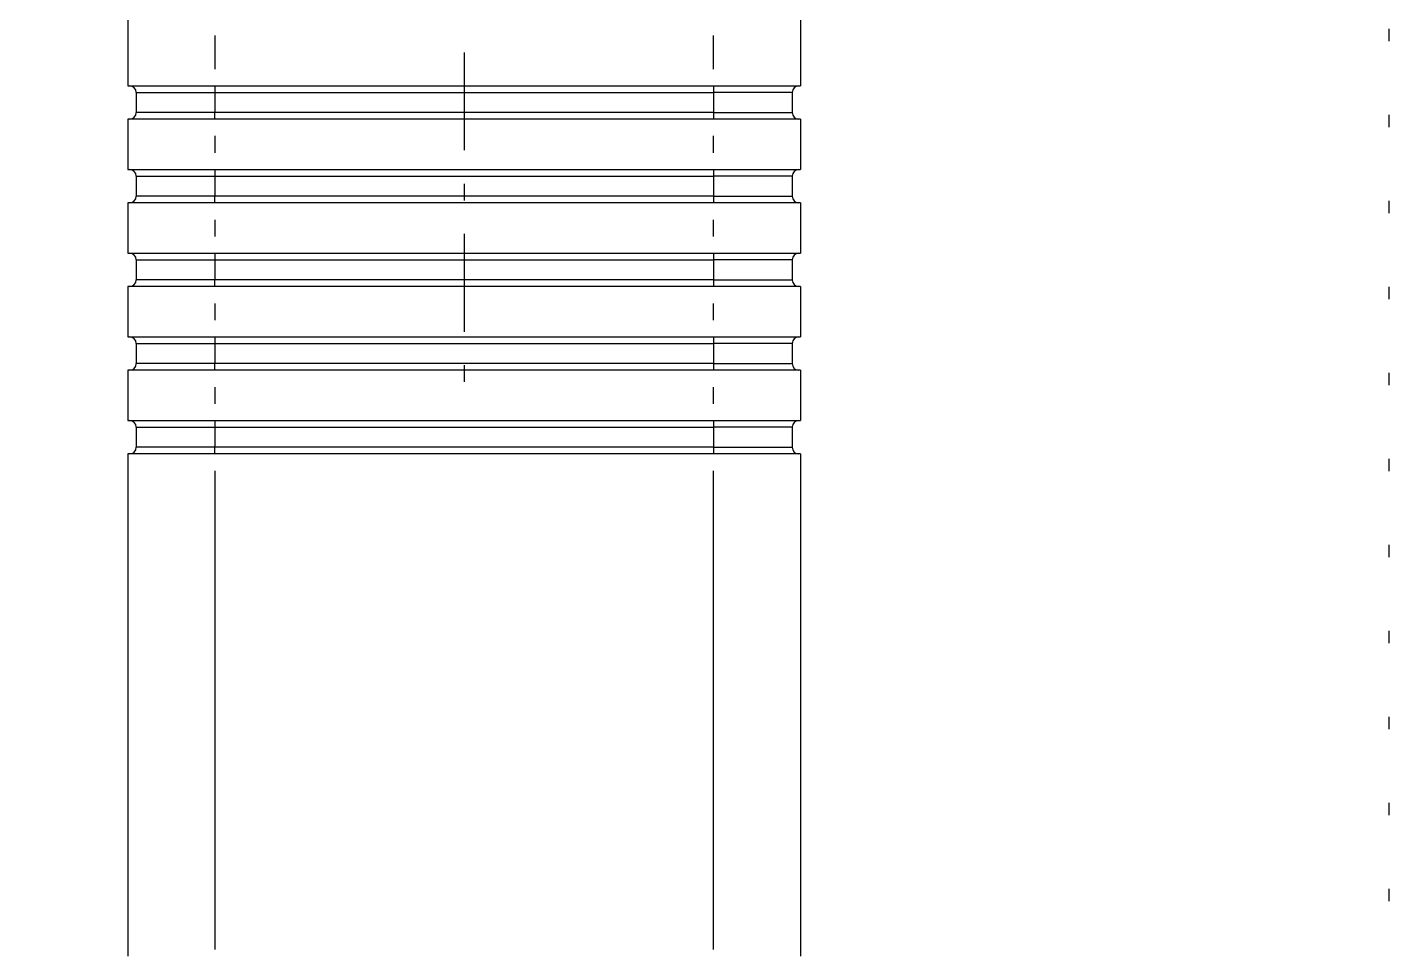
# Model space of a CAD drawing. Extents: x -194 to 239, y -574 to -265.
# Drawn here: x -100.64 to -72.93, y -454.78 to -435.95 of the extents above; entities that cross this region are included whole.
import ezdxf

# ---------------------------------------------------------------- set-up
doc = ezdxf.new("R2010")
doc.units = 0
doc.header["$LTSCALE"] = 0.5
doc.linetypes.add('ACAD_ISO07W100', pattern=[3.5, 0.5, -3])
doc.layers.get('0').update_dxf_attribs({"linetype": 'CONTINUOUS'})
doc.layers.add('1', color=7, linetype='CONTINUOUS')

msp = doc.modelspace()

# ---------------------------------------------------------------- linework, layer by layer
at = {"color": 0, "linetype": 'ACAD_ISO07W100'}
msp.add_lwpolyline([(-167.83, -302.982), (-72.925, -302.982), (-72.925, -482.77), (-167.83, -482.77)], close=True, dxfattribs=at)
at = {"layer": '1', "linetype": 'Continuous'}
for p, q in [((-98.588, -435.779), (-98.588, -437.141)), ((-84.898, -435.779), (-84.898, -437.141)), ((-96.817, -436.119), (-96.817, -436.8)), ((-86.669, -436.8), (-86.669, -436.119)), ((-91.743, -436.46), (-91.743, -438.452)), ((-98.588, -437.141), (-98.58, -437.141)), ((-98.58, -437.141), (-98.557, -437.141)), ((-98.557, -437.141), (-98.52, -437.141)), ((-98.52, -437.141), (-98.468, -437.141)), ((-98.468, -437.141), (-98.402, -437.141)), ((-98.417, -437.277), (-98.417, -437.686)), ((-98.417, -437.277), (-98.41, -437.277)), ((-98.41, -437.277), (-98.387, -437.277)), ((-98.402, -437.141), (-98.322, -437.141)), ((-98.387, -437.277), (-98.348, -437.277)), ((-98.348, -437.277), (-98.295, -437.277)), ((-98.322, -437.141), (-98.23, -437.141)), ((-98.295, -437.277), (-98.228, -437.277)), ((-98.23, -437.141), (-98.125, -437.141)), ((-98.228, -437.277), (-98.148, -437.277)), ((-98.148, -437.277), (-98.054, -437.277)), ((-98.125, -437.141), (-98.01, -437.141)), ((-98.054, -437.277), (-97.949, -437.277)), ((-98.01, -437.141), (-97.884, -437.141)), ((-97.949, -437.277), (-97.832, -437.277)), ((-97.884, -437.141), (-97.749, -437.141)), ((-97.832, -437.277), (-97.706, -437.277)), ((-97.749, -437.141), (-97.606, -437.141)), ((-97.706, -437.277), (-97.571, -437.277)), ((-97.606, -437.141), (-97.456, -437.141)), ((-97.571, -437.277), (-97.429, -437.277)), ((-97.456, -437.141), (-97.301, -437.141)), ((-97.429, -437.277), (-97.281, -437.277)), ((-97.301, -437.141), (-97.142, -437.141)), ((-97.281, -437.277), (-97.129, -437.277)), ((-97.142, -437.141), (-96.98, -437.141)), ((-97.129, -437.277), (-96.974, -437.277)), ((-96.98, -437.141), (-96.817, -437.141)), ((-96.974, -437.277), (-96.817, -437.277)), ((-96.817, -437.141), (-86.669, -437.141)), ((-96.817, -437.141), (-96.817, -437.151)), ((-96.817, -437.151), (-96.817, -437.181)), ((-96.817, -437.181), (-96.817, -437.225)), ((-96.817, -437.225), (-96.817, -437.277)), ((-96.817, -437.277), (-86.669, -437.277)), ((-96.817, -437.277), (-96.817, -437.686)), ((-86.669, -437.141), (-86.505, -437.141)), ((-86.669, -437.141), (-86.669, -437.151)), ((-86.669, -437.151), (-86.669, -437.181)), ((-86.669, -437.181), (-86.669, -437.225)), ((-86.669, -437.225), (-86.669, -437.277)), ((-86.669, -437.277), (-86.669, -437.686)), ((-86.512, -437.277), (-86.669, -437.277)), ((-86.356, -437.277), (-86.512, -437.277)), ((-86.505, -437.141), (-86.343, -437.141)), ((-86.204, -437.277), (-86.356, -437.277)), ((-86.343, -437.141), (-86.184, -437.141)), ((-86.056, -437.277), (-86.204, -437.277)), ((-86.184, -437.141), (-86.029, -437.141)), ((-85.914, -437.277), (-86.056, -437.277)), ((-86.029, -437.141), (-85.879, -437.141)), ((-85.779, -437.277), (-85.914, -437.277)), ((-85.879, -437.141), (-85.736, -437.141)), ((-85.653, -437.277), (-85.779, -437.277)), ((-85.736, -437.141), (-85.601, -437.141)), ((-85.537, -437.277), (-85.653, -437.277)), ((-85.601, -437.141), (-85.476, -437.141)), ((-85.431, -437.277), (-85.537, -437.277)), ((-85.476, -437.141), (-85.36, -437.141)), ((-85.338, -437.277), (-85.431, -437.277)), ((-85.36, -437.141), (-85.255, -437.141)), ((-85.257, -437.277), (-85.338, -437.277)), ((-85.19, -437.277), (-85.257, -437.277)), ((-85.255, -437.141), (-85.163, -437.141)), ((-85.137, -437.277), (-85.19, -437.277)), ((-85.163, -437.141), (-85.083, -437.141)), ((-85.099, -437.277), (-85.137, -437.277)), ((-85.076, -437.277), (-85.099, -437.277)), ((-85.083, -437.141), (-85.017, -437.141)), ((-85.068, -437.277), (-85.076, -437.277)), ((-85.068, -437.277), (-85.068, -437.686)), ((-85.017, -437.141), (-84.965, -437.141)), ((-84.965, -437.141), (-84.928, -437.141)), ((-84.928, -437.141), (-84.905, -437.141)), ((-84.905, -437.141), (-84.898, -437.141)), ((-98.588, -437.822), (-98.588, -438.844)), ((-98.58, -437.822), (-98.588, -437.822)), ((-98.557, -437.822), (-98.58, -437.822)), ((-98.52, -437.822), (-98.557, -437.822)), ((-98.468, -437.822), (-98.52, -437.822)), ((-98.402, -437.822), (-98.468, -437.822)), ((-98.41, -437.686), (-98.417, -437.686)), ((-98.387, -437.686), (-98.41, -437.686)), ((-98.322, -437.822), (-98.402, -437.822)), ((-98.348, -437.686), (-98.387, -437.686)), ((-98.295, -437.686), (-98.348, -437.686)), ((-98.23, -437.822), (-98.322, -437.822)), ((-98.228, -437.686), (-98.295, -437.686)), ((-98.125, -437.822), (-98.23, -437.822)), ((-98.148, -437.686), (-98.228, -437.686)), ((-98.054, -437.686), (-98.148, -437.686)), ((-98.01, -437.822), (-98.125, -437.822)), ((-97.949, -437.686), (-98.054, -437.686)), ((-97.884, -437.822), (-98.01, -437.822)), ((-97.832, -437.686), (-97.949, -437.686)), ((-97.749, -437.822), (-97.884, -437.822)), ((-97.706, -437.686), (-97.832, -437.686)), ((-97.606, -437.822), (-97.749, -437.822)), ((-97.571, -437.686), (-97.706, -437.686)), ((-97.456, -437.822), (-97.606, -437.822)), ((-97.429, -437.686), (-97.571, -437.686)), ((-97.301, -437.822), (-97.456, -437.822)), ((-97.281, -437.686), (-97.429, -437.686)), ((-97.142, -437.822), (-97.301, -437.822)), ((-97.129, -437.686), (-97.281, -437.686)), ((-96.98, -437.822), (-97.142, -437.822)), ((-96.974, -437.686), (-97.129, -437.686)), ((-96.817, -437.822), (-96.98, -437.822)), ((-96.817, -437.686), (-96.974, -437.686)), ((-86.669, -437.686), (-96.817, -437.686)), ((-96.817, -437.738), (-96.817, -437.686)), ((-96.817, -437.782), (-96.817, -437.738)), ((-96.817, -437.812), (-96.817, -437.782)), ((-96.817, -437.822), (-96.817, -437.812)), ((-86.669, -437.822), (-96.817, -437.822)), ((-86.669, -437.686), (-86.512, -437.686)), ((-86.669, -437.686), (-86.669, -437.738)), ((-86.669, -437.738), (-86.669, -437.782)), ((-86.669, -437.782), (-86.669, -437.812)), ((-86.669, -437.812), (-86.669, -437.822)), ((-86.505, -437.822), (-86.669, -437.822)), ((-86.512, -437.686), (-86.356, -437.686)), ((-86.343, -437.822), (-86.505, -437.822)), ((-86.356, -437.686), (-86.204, -437.686)), ((-86.184, -437.822), (-86.343, -437.822)), ((-86.204, -437.686), (-86.056, -437.686)), ((-86.029, -437.822), (-86.184, -437.822)), ((-86.056, -437.686), (-85.914, -437.686)), ((-85.879, -437.822), (-86.029, -437.822)), ((-85.914, -437.686), (-85.779, -437.686)), ((-85.736, -437.822), (-85.879, -437.822)), ((-85.779, -437.686), (-85.653, -437.686)), ((-85.601, -437.822), (-85.736, -437.822)), ((-85.653, -437.686), (-85.537, -437.686)), ((-85.476, -437.822), (-85.601, -437.822)), ((-85.537, -437.686), (-85.431, -437.686)), ((-85.36, -437.822), (-85.476, -437.822)), ((-85.431, -437.686), (-85.338, -437.686)), ((-85.255, -437.822), (-85.36, -437.822)), ((-85.338, -437.686), (-85.257, -437.686)), ((-85.257, -437.686), (-85.19, -437.686)), ((-85.163, -437.822), (-85.255, -437.822)), ((-85.19, -437.686), (-85.137, -437.686)), ((-85.083, -437.822), (-85.163, -437.822)), ((-85.137, -437.686), (-85.099, -437.686)), ((-85.099, -437.686), (-85.076, -437.686)), ((-85.017, -437.822), (-85.083, -437.822)), ((-85.076, -437.686), (-85.068, -437.686)), ((-84.965, -437.822), (-85.017, -437.822)), ((-84.928, -437.822), (-84.965, -437.822)), ((-84.905, -437.822), (-84.928, -437.822)), ((-84.898, -437.822), (-84.905, -437.822)), ((-84.898, -437.822), (-84.898, -438.844)), ((-96.817, -438.162), (-96.817, -438.503)), ((-86.669, -438.503), (-86.669, -438.162)), ((-98.588, -438.844), (-98.58, -438.844)), ((-98.58, -438.844), (-98.557, -438.844)), ((-98.557, -438.844), (-98.52, -438.844)), ((-98.52, -438.844), (-98.468, -438.844)), ((-98.468, -438.844), (-98.402, -438.844)), ((-98.402, -438.844), (-98.322, -438.844)), ((-98.322, -438.844), (-98.23, -438.844)), ((-98.23, -438.844), (-98.125, -438.844)), ((-98.125, -438.844), (-98.01, -438.844)), ((-98.01, -438.844), (-97.884, -438.844)), ((-97.884, -438.844), (-97.749, -438.844)), ((-97.749, -438.844), (-97.606, -438.844)), ((-97.606, -438.844), (-97.456, -438.844)), ((-97.456, -438.844), (-97.301, -438.844)), ((-97.301, -438.844), (-97.142, -438.844)), ((-97.142, -438.844), (-96.98, -438.844)), ((-96.98, -438.844), (-96.817, -438.844)), ((-96.817, -438.844), (-86.669, -438.844)), ((-96.817, -438.844), (-96.817, -438.854)), ((-96.817, -438.854), (-96.817, -438.883)), ((-96.817, -438.883), (-96.817, -438.928)), ((-96.817, -438.928), (-96.817, -438.98)), ((-86.669, -438.844), (-86.505, -438.844)), ((-86.669, -438.844), (-86.669, -438.854)), ((-86.669, -438.854), (-86.669, -438.883)), ((-86.669, -438.883), (-86.669, -438.928)), ((-86.669, -438.928), (-86.669, -438.98)), ((-86.505, -438.844), (-86.343, -438.844)), ((-86.343, -438.844), (-86.184, -438.844)), ((-86.184, -438.844), (-86.029, -438.844)), ((-86.029, -438.844), (-85.879, -438.844)), ((-85.879, -438.844), (-85.736, -438.844)), ((-85.736, -438.844), (-85.601, -438.844)), ((-85.601, -438.844), (-85.476, -438.844)), ((-85.476, -438.844), (-85.36, -438.844)), ((-85.36, -438.844), (-85.255, -438.844)), ((-85.255, -438.844), (-85.163, -438.844)), ((-85.163, -438.844), (-85.083, -438.844)), ((-85.083, -438.844), (-85.017, -438.844)), ((-85.017, -438.844), (-84.965, -438.844)), ((-84.965, -438.844), (-84.928, -438.844)), ((-84.928, -438.844), (-84.905, -438.844)), ((-84.905, -438.844), (-84.898, -438.844)), ((-98.417, -438.98), (-98.417, -439.388)), ((-98.417, -438.98), (-98.41, -438.98)), ((-98.41, -438.98), (-98.387, -438.98)), ((-98.387, -438.98), (-98.348, -438.98)), ((-98.348, -438.98), (-98.295, -438.98)), ((-98.295, -438.98), (-98.228, -438.98)), ((-98.228, -438.98), (-98.148, -438.98)), ((-98.148, -438.98), (-98.054, -438.98)), ((-98.054, -438.98), (-97.949, -438.98)), ((-97.949, -438.98), (-97.832, -438.98)), ((-97.832, -438.98), (-97.706, -438.98)), ((-97.706, -438.98), (-97.571, -438.98)), ((-97.571, -438.98), (-97.429, -438.98)), ((-97.429, -438.98), (-97.281, -438.98)), ((-97.281, -438.98), (-97.129, -438.98)), ((-97.129, -438.98), (-96.974, -438.98)), ((-96.974, -438.98), (-96.817, -438.98)), ((-96.817, -438.98), (-86.669, -438.98)), ((-96.817, -438.98), (-96.817, -439.388)), ((-91.743, -439.133), (-91.743, -439.474)), ((-86.669, -438.98), (-86.669, -439.388)), ((-86.512, -438.98), (-86.669, -438.98)), ((-86.356, -438.98), (-86.512, -438.98)), ((-86.204, -438.98), (-86.356, -438.98)), ((-86.056, -438.98), (-86.204, -438.98)), ((-85.914, -438.98), (-86.056, -438.98)), ((-85.779, -438.98), (-85.914, -438.98)), ((-85.653, -438.98), (-85.779, -438.98)), ((-85.537, -438.98), (-85.653, -438.98)), ((-85.431, -438.98), (-85.537, -438.98)), ((-85.338, -438.98), (-85.431, -438.98)), ((-85.257, -438.98), (-85.338, -438.98)), ((-85.19, -438.98), (-85.257, -438.98)), ((-85.137, -438.98), (-85.19, -438.98)), ((-85.099, -438.98), (-85.137, -438.98)), ((-85.076, -438.98), (-85.099, -438.98)), ((-85.068, -438.98), (-85.076, -438.98)), ((-85.068, -438.98), (-85.068, -439.388)), ((-98.41, -439.388), (-98.417, -439.388)), ((-98.387, -439.388), (-98.41, -439.388)), ((-98.348, -439.388), (-98.387, -439.388)), ((-98.295, -439.388), (-98.348, -439.388)), ((-98.228, -439.388), (-98.295, -439.388)), ((-98.148, -439.388), (-98.228, -439.388)), ((-98.054, -439.388), (-98.148, -439.388)), ((-97.949, -439.388), (-98.054, -439.388)), ((-97.832, -439.388), (-97.949, -439.388)), ((-97.706, -439.388), (-97.832, -439.388)), ((-97.571, -439.388), (-97.706, -439.388)), ((-97.429, -439.388), (-97.571, -439.388)), ((-97.281, -439.388), (-97.429, -439.388)), ((-97.129, -439.388), (-97.281, -439.388)), ((-96.974, -439.388), (-97.129, -439.388)), ((-96.817, -439.388), (-96.974, -439.388)), ((-86.669, -439.388), (-96.817, -439.388)), ((-96.817, -439.441), (-96.817, -439.388)), ((-96.817, -439.485), (-96.817, -439.441)), ((-96.817, -439.514), (-96.817, -439.485)), ((-86.669, -439.388), (-86.512, -439.388)), ((-86.669, -439.388), (-86.669, -439.441)), ((-86.669, -439.441), (-86.669, -439.485)), ((-86.669, -439.485), (-86.669, -439.514)), ((-86.512, -439.388), (-86.356, -439.388)), ((-86.356, -439.388), (-86.204, -439.388)), ((-86.204, -439.388), (-86.056, -439.388)), ((-86.056, -439.388), (-85.914, -439.388)), ((-85.914, -439.388), (-85.779, -439.388)), ((-85.779, -439.388), (-85.653, -439.388)), ((-85.653, -439.388), (-85.537, -439.388)), ((-85.537, -439.388), (-85.431, -439.388)), ((-85.431, -439.388), (-85.338, -439.388)), ((-85.338, -439.388), (-85.257, -439.388)), ((-85.257, -439.388), (-85.19, -439.388)), ((-85.19, -439.388), (-85.137, -439.388)), ((-85.137, -439.388), (-85.099, -439.388)), ((-85.099, -439.388), (-85.076, -439.388)), ((-85.076, -439.388), (-85.068, -439.388)), ((-98.588, -439.525), (-98.588, -440.546)), ((-98.58, -439.525), (-98.588, -439.525)), ((-98.557, -439.525), (-98.58, -439.525)), ((-98.52, -439.525), (-98.557, -439.525)), ((-98.468, -439.525), (-98.52, -439.525)), ((-98.402, -439.525), (-98.468, -439.525)), ((-98.322, -439.525), (-98.402, -439.525)), ((-98.23, -439.525), (-98.322, -439.525)), ((-98.125, -439.525), (-98.23, -439.525)), ((-98.01, -439.525), (-98.125, -439.525)), ((-97.884, -439.525), (-98.01, -439.525)), ((-97.749, -439.525), (-97.884, -439.525)), ((-97.606, -439.525), (-97.749, -439.525)), ((-97.456, -439.525), (-97.606, -439.525)), ((-97.301, -439.525), (-97.456, -439.525)), ((-97.142, -439.525), (-97.301, -439.525)), ((-96.98, -439.525), (-97.142, -439.525)), ((-96.817, -439.525), (-96.98, -439.525)), ((-96.817, -439.525), (-96.817, -439.514)), ((-86.669, -439.525), (-96.817, -439.525)), ((-86.669, -439.514), (-86.669, -439.525)), ((-86.505, -439.525), (-86.669, -439.525)), ((-86.343, -439.525), (-86.505, -439.525)), ((-86.184, -439.525), (-86.343, -439.525)), ((-86.029, -439.525), (-86.184, -439.525)), ((-85.879, -439.525), (-86.029, -439.525)), ((-85.736, -439.525), (-85.879, -439.525)), ((-85.601, -439.525), (-85.736, -439.525)), ((-85.476, -439.525), (-85.601, -439.525)), ((-85.36, -439.525), (-85.476, -439.525)), ((-85.255, -439.525), (-85.36, -439.525)), ((-85.163, -439.525), (-85.255, -439.525)), ((-85.083, -439.525), (-85.163, -439.525)), ((-85.017, -439.525), (-85.083, -439.525)), ((-84.965, -439.525), (-85.017, -439.525)), ((-84.928, -439.525), (-84.965, -439.525)), ((-84.905, -439.525), (-84.928, -439.525)), ((-84.898, -439.525), (-84.905, -439.525)), ((-84.898, -439.525), (-84.898, -440.546)), ((-96.817, -439.865), (-96.817, -440.206)), ((-86.669, -440.206), (-86.669, -439.865)), ((-91.743, -440.155), (-91.743, -442.147)), ((-98.588, -440.546), (-98.58, -440.546)), ((-98.58, -440.546), (-98.557, -440.546)), ((-98.557, -440.546), (-98.52, -440.546)), ((-98.52, -440.546), (-98.468, -440.546)), ((-98.468, -440.546), (-98.402, -440.546)), ((-98.402, -440.546), (-98.322, -440.546)), ((-98.322, -440.546), (-98.23, -440.546)), ((-98.23, -440.546), (-98.125, -440.546)), ((-98.125, -440.546), (-98.01, -440.546)), ((-98.01, -440.546), (-97.884, -440.546)), ((-97.884, -440.546), (-97.749, -440.546)), ((-97.749, -440.546), (-97.606, -440.546)), ((-97.606, -440.546), (-97.456, -440.546)), ((-97.456, -440.546), (-97.301, -440.546)), ((-97.301, -440.546), (-97.142, -440.546)), ((-97.142, -440.546), (-96.98, -440.546)), ((-96.98, -440.546), (-96.817, -440.546)), ((-96.817, -440.546), (-86.669, -440.546)), ((-96.817, -440.546), (-96.817, -440.557)), ((-96.817, -440.557), (-96.817, -440.586)), ((-96.817, -440.586), (-96.817, -440.63)), ((-86.669, -440.546), (-86.505, -440.546)), ((-86.669, -440.546), (-86.669, -440.557)), ((-86.669, -440.557), (-86.669, -440.586)), ((-86.669, -440.586), (-86.669, -440.63)), ((-86.505, -440.546), (-86.343, -440.546)), ((-86.343, -440.546), (-86.184, -440.546)), ((-86.184, -440.546), (-86.029, -440.546)), ((-86.029, -440.546), (-85.879, -440.546)), ((-85.879, -440.546), (-85.736, -440.546)), ((-85.736, -440.546), (-85.601, -440.546)), ((-85.601, -440.546), (-85.476, -440.546)), ((-85.476, -440.546), (-85.36, -440.546)), ((-85.36, -440.546), (-85.255, -440.546)), ((-85.255, -440.546), (-85.163, -440.546)), ((-85.163, -440.546), (-85.083, -440.546)), ((-85.083, -440.546), (-85.017, -440.546)), ((-85.017, -440.546), (-84.965, -440.546)), ((-84.965, -440.546), (-84.928, -440.546)), ((-84.928, -440.546), (-84.905, -440.546)), ((-84.905, -440.546), (-84.898, -440.546)), ((-98.417, -440.682), (-98.417, -441.091)), ((-98.417, -440.682), (-98.41, -440.682)), ((-98.41, -440.682), (-98.387, -440.682)), ((-98.387, -440.682), (-98.348, -440.682)), ((-98.348, -440.682), (-98.295, -440.682)), ((-98.295, -440.682), (-98.228, -440.682)), ((-98.228, -440.682), (-98.148, -440.682)), ((-98.148, -440.682), (-98.054, -440.682)), ((-98.054, -440.682), (-97.949, -440.682)), ((-97.949, -440.682), (-97.832, -440.682)), ((-97.832, -440.682), (-97.706, -440.682)), ((-97.706, -440.682), (-97.571, -440.682)), ((-97.571, -440.682), (-97.429, -440.682)), ((-97.429, -440.682), (-97.281, -440.682)), ((-97.281, -440.682), (-97.129, -440.682)), ((-97.129, -440.682), (-96.974, -440.682)), ((-96.974, -440.682), (-96.817, -440.682)), ((-96.817, -440.63), (-96.817, -440.682)), ((-96.817, -440.682), (-86.669, -440.682)), ((-96.817, -440.682), (-96.817, -441.091)), ((-86.669, -440.63), (-86.669, -440.682)), ((-86.669, -440.682), (-86.669, -441.091)), ((-86.512, -440.682), (-86.669, -440.682)), ((-86.356, -440.682), (-86.512, -440.682)), ((-86.204, -440.682), (-86.356, -440.682)), ((-86.056, -440.682), (-86.204, -440.682)), ((-85.914, -440.682), (-86.056, -440.682)), ((-85.779, -440.682), (-85.914, -440.682)), ((-85.653, -440.682), (-85.779, -440.682)), ((-85.537, -440.682), (-85.653, -440.682)), ((-85.431, -440.682), (-85.537, -440.682)), ((-85.338, -440.682), (-85.431, -440.682)), ((-85.257, -440.682), (-85.338, -440.682)), ((-85.19, -440.682), (-85.257, -440.682)), ((-85.137, -440.682), (-85.19, -440.682)), ((-85.099, -440.682), (-85.137, -440.682)), ((-85.076, -440.682), (-85.099, -440.682)), ((-85.068, -440.682), (-85.076, -440.682)), ((-85.068, -440.682), (-85.068, -441.091)), ((-98.41, -441.091), (-98.417, -441.091)), ((-98.387, -441.091), (-98.41, -441.091)), ((-98.348, -441.091), (-98.387, -441.091)), ((-98.295, -441.091), (-98.348, -441.091)), ((-98.228, -441.091), (-98.295, -441.091)), ((-98.148, -441.091), (-98.228, -441.091)), ((-98.054, -441.091), (-98.148, -441.091)), ((-97.949, -441.091), (-98.054, -441.091)), ((-97.832, -441.091), (-97.949, -441.091)), ((-97.706, -441.091), (-97.832, -441.091)), ((-97.571, -441.091), (-97.706, -441.091)), ((-97.429, -441.091), (-97.571, -441.091)), ((-97.281, -441.091), (-97.429, -441.091)), ((-97.129, -441.091), (-97.281, -441.091)), ((-96.974, -441.091), (-97.129, -441.091)), ((-96.817, -441.091), (-96.974, -441.091)), ((-86.669, -441.091), (-96.817, -441.091)), ((-96.817, -441.143), (-96.817, -441.091)), ((-96.817, -441.187), (-96.817, -441.143)), ((-86.669, -441.091), (-86.512, -441.091)), ((-86.669, -441.091), (-86.669, -441.143)), ((-86.669, -441.143), (-86.669, -441.187)), ((-86.512, -441.091), (-86.356, -441.091)), ((-86.356, -441.091), (-86.204, -441.091)), ((-86.204, -441.091), (-86.056, -441.091)), ((-86.056, -441.091), (-85.914, -441.091)), ((-85.914, -441.091), (-85.779, -441.091)), ((-85.779, -441.091), (-85.653, -441.091)), ((-85.653, -441.091), (-85.537, -441.091)), ((-85.537, -441.091), (-85.431, -441.091)), ((-85.431, -441.091), (-85.338, -441.091)), ((-85.338, -441.091), (-85.257, -441.091)), ((-85.257, -441.091), (-85.19, -441.091)), ((-85.19, -441.091), (-85.137, -441.091)), ((-85.137, -441.091), (-85.099, -441.091)), ((-85.099, -441.091), (-85.076, -441.091)), ((-85.076, -441.091), (-85.068, -441.091)), ((-98.588, -441.227), (-98.588, -442.249)), ((-98.58, -441.227), (-98.588, -441.227)), ((-98.557, -441.227), (-98.58, -441.227)), ((-98.52, -441.227), (-98.557, -441.227)), ((-98.468, -441.227), (-98.52, -441.227)), ((-98.402, -441.227), (-98.468, -441.227)), ((-98.322, -441.227), (-98.402, -441.227)), ((-98.23, -441.227), (-98.322, -441.227)), ((-98.125, -441.227), (-98.23, -441.227)), ((-98.01, -441.227), (-98.125, -441.227)), ((-97.884, -441.227), (-98.01, -441.227)), ((-97.749, -441.227), (-97.884, -441.227)), ((-97.606, -441.227), (-97.749, -441.227)), ((-97.456, -441.227), (-97.606, -441.227)), ((-97.301, -441.227), (-97.456, -441.227)), ((-97.142, -441.227), (-97.301, -441.227)), ((-96.98, -441.227), (-97.142, -441.227)), ((-96.817, -441.227), (-96.98, -441.227)), ((-96.817, -441.217), (-96.817, -441.187)), ((-96.817, -441.227), (-96.817, -441.217)), ((-86.669, -441.227), (-96.817, -441.227)), ((-86.669, -441.187), (-86.669, -441.217)), ((-86.669, -441.217), (-86.669, -441.227)), ((-86.505, -441.227), (-86.669, -441.227)), ((-86.343, -441.227), (-86.505, -441.227)), ((-86.184, -441.227), (-86.343, -441.227)), ((-86.029, -441.227), (-86.184, -441.227)), ((-85.879, -441.227), (-86.029, -441.227)), ((-85.736, -441.227), (-85.879, -441.227)), ((-85.601, -441.227), (-85.736, -441.227)), ((-85.476, -441.227), (-85.601, -441.227)), ((-85.36, -441.227), (-85.476, -441.227)), ((-85.255, -441.227), (-85.36, -441.227)), ((-85.163, -441.227), (-85.255, -441.227)), ((-85.083, -441.227), (-85.163, -441.227)), ((-85.017, -441.227), (-85.083, -441.227)), ((-84.965, -441.227), (-85.017, -441.227)), ((-84.928, -441.227), (-84.965, -441.227)), ((-84.905, -441.227), (-84.928, -441.227)), ((-84.898, -441.227), (-84.905, -441.227)), ((-84.898, -441.227), (-84.898, -442.249)), ((-96.817, -441.568), (-96.817, -441.908)), ((-86.669, -441.908), (-86.669, -441.568)), ((-98.588, -442.249), (-98.58, -442.249)), ((-98.58, -442.249), (-98.557, -442.249)), ((-98.557, -442.249), (-98.52, -442.249)), ((-98.52, -442.249), (-98.468, -442.249)), ((-98.468, -442.249), (-98.402, -442.249)), ((-98.402, -442.249), (-98.322, -442.249)), ((-98.322, -442.249), (-98.23, -442.249)), ((-98.23, -442.249), (-98.125, -442.249)), ((-98.125, -442.249), (-98.01, -442.249)), ((-98.01, -442.249), (-97.884, -442.249)), ((-97.884, -442.249), (-97.749, -442.249)), ((-97.749, -442.249), (-97.606, -442.249)), ((-97.606, -442.249), (-97.456, -442.249)), ((-97.456, -442.249), (-97.301, -442.249)), ((-97.301, -442.249), (-97.142, -442.249)), ((-97.142, -442.249), (-96.98, -442.249)), ((-96.98, -442.249), (-96.817, -442.249)), ((-96.817, -442.249), (-86.669, -442.249)), ((-96.817, -442.249), (-96.817, -442.259)), ((-96.817, -442.259), (-96.817, -442.289)), ((-86.669, -442.249), (-86.505, -442.249)), ((-86.669, -442.249), (-86.669, -442.259)), ((-86.669, -442.259), (-86.669, -442.289)), ((-86.505, -442.249), (-86.343, -442.249)), ((-86.343, -442.249), (-86.184, -442.249)), ((-86.184, -442.249), (-86.029, -442.249)), ((-86.029, -442.249), (-85.879, -442.249)), ((-85.879, -442.249), (-85.736, -442.249)), ((-85.736, -442.249), (-85.601, -442.249)), ((-85.601, -442.249), (-85.476, -442.249)), ((-85.476, -442.249), (-85.36, -442.249)), ((-85.36, -442.249), (-85.255, -442.249)), ((-85.255, -442.249), (-85.163, -442.249)), ((-85.163, -442.249), (-85.083, -442.249)), ((-85.083, -442.249), (-85.017, -442.249)), ((-85.017, -442.249), (-84.965, -442.249)), ((-84.965, -442.249), (-84.928, -442.249)), ((-84.928, -442.249), (-84.905, -442.249)), ((-84.905, -442.249), (-84.898, -442.249)), ((-98.417, -442.385), (-98.417, -442.794)), ((-98.417, -442.385), (-98.41, -442.385)), ((-98.41, -442.385), (-98.387, -442.385)), ((-98.387, -442.385), (-98.348, -442.385)), ((-98.348, -442.385), (-98.295, -442.385)), ((-98.295, -442.385), (-98.228, -442.385)), ((-98.228, -442.385), (-98.148, -442.385)), ((-98.148, -442.385), (-98.054, -442.385)), ((-98.054, -442.385), (-97.949, -442.385)), ((-97.949, -442.385), (-97.832, -442.385)), ((-97.832, -442.385), (-97.706, -442.385)), ((-97.706, -442.385), (-97.571, -442.385)), ((-97.571, -442.385), (-97.429, -442.385)), ((-97.429, -442.385), (-97.281, -442.385)), ((-97.281, -442.385), (-97.129, -442.385)), ((-97.129, -442.385), (-96.974, -442.385)), ((-96.974, -442.385), (-96.817, -442.385)), ((-96.817, -442.289), (-96.817, -442.333)), ((-96.817, -442.333), (-96.817, -442.385)), ((-96.817, -442.385), (-86.669, -442.385)), ((-96.817, -442.385), (-96.817, -442.794)), ((-86.669, -442.289), (-86.669, -442.333)), ((-86.669, -442.333), (-86.669, -442.385)), ((-86.669, -442.385), (-86.669, -442.794)), ((-86.512, -442.385), (-86.669, -442.385)), ((-86.356, -442.385), (-86.512, -442.385)), ((-86.204, -442.385), (-86.356, -442.385)), ((-86.056, -442.385), (-86.204, -442.385)), ((-85.914, -442.385), (-86.056, -442.385)), ((-85.779, -442.385), (-85.914, -442.385)), ((-85.653, -442.385), (-85.779, -442.385)), ((-85.537, -442.385), (-85.653, -442.385)), ((-85.431, -442.385), (-85.537, -442.385)), ((-85.338, -442.385), (-85.431, -442.385)), ((-85.257, -442.385), (-85.338, -442.385)), ((-85.19, -442.385), (-85.257, -442.385)), ((-85.137, -442.385), (-85.19, -442.385)), ((-85.099, -442.385), (-85.137, -442.385)), ((-85.076, -442.385), (-85.099, -442.385)), ((-85.068, -442.385), (-85.076, -442.385)), ((-85.068, -442.385), (-85.068, -442.794)), ((-98.41, -442.794), (-98.417, -442.794)), ((-98.387, -442.794), (-98.41, -442.794)), ((-98.348, -442.794), (-98.387, -442.794)), ((-98.295, -442.794), (-98.348, -442.794)), ((-98.228, -442.794), (-98.295, -442.794)), ((-98.148, -442.794), (-98.228, -442.794)), ((-98.054, -442.794), (-98.148, -442.794)), ((-97.949, -442.794), (-98.054, -442.794)), ((-97.832, -442.794), (-97.949, -442.794)), ((-97.706, -442.794), (-97.832, -442.794)), ((-97.571, -442.794), (-97.706, -442.794)), ((-97.429, -442.794), (-97.571, -442.794)), ((-97.281, -442.794), (-97.429, -442.794)), ((-97.129, -442.794), (-97.281, -442.794)), ((-96.974, -442.794), (-97.129, -442.794)), ((-96.817, -442.794), (-96.974, -442.794)), ((-86.669, -442.794), (-96.817, -442.794)), ((-96.817, -442.846), (-96.817, -442.794)), ((-91.743, -442.828), (-91.743, -443.168)), ((-86.669, -442.794), (-86.512, -442.794)), ((-86.669, -442.794), (-86.669, -442.846)), ((-86.512, -442.794), (-86.356, -442.794)), ((-86.356, -442.794), (-86.204, -442.794)), ((-86.204, -442.794), (-86.056, -442.794)), ((-86.056, -442.794), (-85.914, -442.794)), ((-85.914, -442.794), (-85.779, -442.794)), ((-85.779, -442.794), (-85.653, -442.794)), ((-85.653, -442.794), (-85.537, -442.794)), ((-85.537, -442.794), (-85.431, -442.794)), ((-85.431, -442.794), (-85.338, -442.794)), ((-85.338, -442.794), (-85.257, -442.794)), ((-85.257, -442.794), (-85.19, -442.794)), ((-85.19, -442.794), (-85.137, -442.794)), ((-85.137, -442.794), (-85.099, -442.794)), ((-85.099, -442.794), (-85.076, -442.794)), ((-85.076, -442.794), (-85.068, -442.794)), ((-98.588, -442.93), (-98.588, -443.952)), ((-98.58, -442.93), (-98.588, -442.93)), ((-98.557, -442.93), (-98.58, -442.93)), ((-98.52, -442.93), (-98.557, -442.93)), ((-98.468, -442.93), (-98.52, -442.93)), ((-98.402, -442.93), (-98.468, -442.93)), ((-98.322, -442.93), (-98.402, -442.93)), ((-98.23, -442.93), (-98.322, -442.93)), ((-98.125, -442.93), (-98.23, -442.93)), ((-98.01, -442.93), (-98.125, -442.93)), ((-97.884, -442.93), (-98.01, -442.93)), ((-97.749, -442.93), (-97.884, -442.93)), ((-97.606, -442.93), (-97.749, -442.93)), ((-97.456, -442.93), (-97.606, -442.93)), ((-97.301, -442.93), (-97.456, -442.93)), ((-97.142, -442.93), (-97.301, -442.93)), ((-96.98, -442.93), (-97.142, -442.93)), ((-96.817, -442.93), (-96.98, -442.93)), ((-96.817, -442.89), (-96.817, -442.846)), ((-96.817, -442.92), (-96.817, -442.89)), ((-96.817, -442.93), (-96.817, -442.92)), ((-86.669, -442.93), (-96.817, -442.93)), ((-86.669, -442.846), (-86.669, -442.89)), ((-86.669, -442.89), (-86.669, -442.92)), ((-86.669, -442.92), (-86.669, -442.93)), ((-86.505, -442.93), (-86.669, -442.93)), ((-86.343, -442.93), (-86.505, -442.93)), ((-86.184, -442.93), (-86.343, -442.93)), ((-86.029, -442.93), (-86.184, -442.93)), ((-85.879, -442.93), (-86.029, -442.93)), ((-85.736, -442.93), (-85.879, -442.93)), ((-85.601, -442.93), (-85.736, -442.93)), ((-85.476, -442.93), (-85.601, -442.93)), ((-85.36, -442.93), (-85.476, -442.93)), ((-85.255, -442.93), (-85.36, -442.93)), ((-85.163, -442.93), (-85.255, -442.93)), ((-85.083, -442.93), (-85.163, -442.93)), ((-85.017, -442.93), (-85.083, -442.93)), ((-84.965, -442.93), (-85.017, -442.93)), ((-84.928, -442.93), (-84.965, -442.93)), ((-84.905, -442.93), (-84.928, -442.93)), ((-84.898, -442.93), (-84.905, -442.93)), ((-84.898, -442.93), (-84.898, -443.952)), ((-96.817, -443.271), (-96.817, -443.611)), ((-86.669, -443.611), (-86.669, -443.271)), ((-98.588, -443.952), (-98.58, -443.952)), ((-98.58, -443.952), (-98.557, -443.952)), ((-98.557, -443.952), (-98.52, -443.952)), ((-98.52, -443.952), (-98.468, -443.952)), ((-98.468, -443.952), (-98.402, -443.952)), ((-98.417, -444.088), (-98.417, -444.497)), ((-98.417, -444.088), (-98.41, -444.088)), ((-98.41, -444.088), (-98.387, -444.088)), ((-98.402, -443.952), (-98.322, -443.952)), ((-98.387, -444.088), (-98.348, -444.088)), ((-98.348, -444.088), (-98.295, -444.088)), ((-98.322, -443.952), (-98.23, -443.952)), ((-98.295, -444.088), (-98.228, -444.088)), ((-98.23, -443.952), (-98.125, -443.952)), ((-98.228, -444.088), (-98.148, -444.088)), ((-98.148, -444.088), (-98.054, -444.088)), ((-98.125, -443.952), (-98.01, -443.952)), ((-98.054, -444.088), (-97.949, -444.088)), ((-98.01, -443.952), (-97.884, -443.952)), ((-97.949, -444.088), (-97.832, -444.088)), ((-97.884, -443.952), (-97.749, -443.952)), ((-97.832, -444.088), (-97.706, -444.088)), ((-97.749, -443.952), (-97.606, -443.952)), ((-97.706, -444.088), (-97.571, -444.088)), ((-97.606, -443.952), (-97.456, -443.952)), ((-97.571, -444.088), (-97.429, -444.088)), ((-97.456, -443.952), (-97.301, -443.952)), ((-97.429, -444.088), (-97.281, -444.088)), ((-97.301, -443.952), (-97.142, -443.952)), ((-97.281, -444.088), (-97.129, -444.088)), ((-97.142, -443.952), (-96.98, -443.952)), ((-97.129, -444.088), (-96.974, -444.088)), ((-96.98, -443.952), (-96.817, -443.952)), ((-96.974, -444.088), (-96.817, -444.088)), ((-96.817, -443.952), (-86.669, -443.952)), ((-96.817, -443.952), (-96.817, -443.962)), ((-96.817, -443.962), (-96.817, -443.992)), ((-96.817, -443.992), (-96.817, -444.036)), ((-96.817, -444.036), (-96.817, -444.088)), ((-96.817, -444.088), (-86.669, -444.088)), ((-96.817, -444.088), (-96.817, -444.497)), ((-86.669, -443.952), (-86.505, -443.952)), ((-86.669, -443.952), (-86.669, -443.962)), ((-86.669, -443.962), (-86.669, -443.992)), ((-86.669, -443.992), (-86.669, -444.036)), ((-86.669, -444.036), (-86.669, -444.088)), ((-86.669, -444.088), (-86.669, -444.497)), ((-86.512, -444.088), (-86.669, -444.088)), ((-86.356, -444.088), (-86.512, -444.088)), ((-86.505, -443.952), (-86.343, -443.952)), ((-86.204, -444.088), (-86.356, -444.088)), ((-86.343, -443.952), (-86.184, -443.952)), ((-86.056, -444.088), (-86.204, -444.088)), ((-86.184, -443.952), (-86.029, -443.952)), ((-85.914, -444.088), (-86.056, -444.088)), ((-86.029, -443.952), (-85.879, -443.952)), ((-85.779, -444.088), (-85.914, -444.088)), ((-85.879, -443.952), (-85.736, -443.952)), ((-85.653, -444.088), (-85.779, -444.088)), ((-85.736, -443.952), (-85.601, -443.952)), ((-85.537, -444.088), (-85.653, -444.088)), ((-85.601, -443.952), (-85.476, -443.952)), ((-85.431, -444.088), (-85.537, -444.088)), ((-85.476, -443.952), (-85.36, -443.952)), ((-85.338, -444.088), (-85.431, -444.088)), ((-85.36, -443.952), (-85.255, -443.952)), ((-85.257, -444.088), (-85.338, -444.088)), ((-85.19, -444.088), (-85.257, -444.088)), ((-85.255, -443.952), (-85.163, -443.952)), ((-85.137, -444.088), (-85.19, -444.088)), ((-85.163, -443.952), (-85.083, -443.952)), ((-85.099, -444.088), (-85.137, -444.088)), ((-85.076, -444.088), (-85.099, -444.088)), ((-85.083, -443.952), (-85.017, -443.952)), ((-85.068, -444.088), (-85.076, -444.088)), ((-85.068, -444.088), (-85.068, -444.497)), ((-85.017, -443.952), (-84.965, -443.952)), ((-84.965, -443.952), (-84.928, -443.952)), ((-84.928, -443.952), (-84.905, -443.952)), ((-84.905, -443.952), (-84.898, -443.952)), ((-98.41, -444.497), (-98.417, -444.497)), ((-98.387, -444.497), (-98.41, -444.497)), ((-98.348, -444.497), (-98.387, -444.497)), ((-98.295, -444.497), (-98.348, -444.497)), ((-98.228, -444.497), (-98.295, -444.497)), ((-98.148, -444.497), (-98.228, -444.497)), ((-98.054, -444.497), (-98.148, -444.497)), ((-97.949, -444.497), (-98.054, -444.497)), ((-97.832, -444.497), (-97.949, -444.497)), ((-97.706, -444.497), (-97.832, -444.497)), ((-97.571, -444.497), (-97.706, -444.497)), ((-97.429, -444.497), (-97.571, -444.497)), ((-97.281, -444.497), (-97.429, -444.497)), ((-97.129, -444.497), (-97.281, -444.497)), ((-96.974, -444.497), (-97.129, -444.497)), ((-96.817, -444.497), (-96.974, -444.497)), ((-86.669, -444.497), (-96.817, -444.497)), ((-96.817, -444.549), (-96.817, -444.497)), ((-86.669, -444.497), (-86.512, -444.497)), ((-86.669, -444.497), (-86.669, -444.549)), ((-86.512, -444.497), (-86.356, -444.497)), ((-86.356, -444.497), (-86.204, -444.497)), ((-86.204, -444.497), (-86.056, -444.497)), ((-86.056, -444.497), (-85.914, -444.497)), ((-85.914, -444.497), (-85.779, -444.497)), ((-85.779, -444.497), (-85.653, -444.497)), ((-85.653, -444.497), (-85.537, -444.497)), ((-85.537, -444.497), (-85.431, -444.497)), ((-85.431, -444.497), (-85.338, -444.497)), ((-85.338, -444.497), (-85.257, -444.497)), ((-85.257, -444.497), (-85.19, -444.497)), ((-85.19, -444.497), (-85.137, -444.497)), ((-85.137, -444.497), (-85.099, -444.497)), ((-85.099, -444.497), (-85.076, -444.497)), ((-85.076, -444.497), (-85.068, -444.497)), ((-98.588, -444.633), (-98.588, -454.849)), ((-98.58, -444.633), (-98.588, -444.633)), ((-98.557, -444.633), (-98.58, -444.633)), ((-98.52, -444.633), (-98.557, -444.633)), ((-98.468, -444.633), (-98.52, -444.633)), ((-98.402, -444.633), (-98.468, -444.633)), ((-98.322, -444.633), (-98.402, -444.633)), ((-98.23, -444.633), (-98.322, -444.633)), ((-98.125, -444.633), (-98.23, -444.633)), ((-98.01, -444.633), (-98.125, -444.633)), ((-97.884, -444.633), (-98.01, -444.633)), ((-97.749, -444.633), (-97.884, -444.633)), ((-97.606, -444.633), (-97.749, -444.633)), ((-97.456, -444.633), (-97.606, -444.633)), ((-97.301, -444.633), (-97.456, -444.633)), ((-97.142, -444.633), (-97.301, -444.633)), ((-96.98, -444.633), (-97.142, -444.633)), ((-96.817, -444.633), (-96.98, -444.633)), ((-96.817, -444.593), (-96.817, -444.549)), ((-96.817, -444.622), (-96.817, -444.593)), ((-96.817, -444.633), (-96.817, -444.622)), ((-86.669, -444.633), (-96.817, -444.633)), ((-86.669, -444.549), (-86.669, -444.593)), ((-86.669, -444.593), (-86.669, -444.622)), ((-86.669, -444.622), (-86.669, -444.633)), ((-86.505, -444.633), (-86.669, -444.633)), ((-86.343, -444.633), (-86.505, -444.633)), ((-86.184, -444.633), (-86.343, -444.633)), ((-86.029, -444.633), (-86.184, -444.633)), ((-85.879, -444.633), (-86.029, -444.633)), ((-85.736, -444.633), (-85.879, -444.633)), ((-85.601, -444.633), (-85.736, -444.633)), ((-85.476, -444.633), (-85.601, -444.633)), ((-85.36, -444.633), (-85.476, -444.633)), ((-85.255, -444.633), (-85.36, -444.633)), ((-85.163, -444.633), (-85.255, -444.633)), ((-85.083, -444.633), (-85.163, -444.633)), ((-85.017, -444.633), (-85.083, -444.633)), ((-84.965, -444.633), (-85.017, -444.633)), ((-84.928, -444.633), (-84.965, -444.633)), ((-84.905, -444.633), (-84.928, -444.633)), ((-84.898, -444.633), (-84.905, -444.633)), ((-84.898, -444.633), (-84.898, -454.849)), ((-96.817, -444.973), (-96.817, -454.717)), ((-86.669, -454.717), (-86.669, -444.973))]:
    msp.add_line(p, q, dxfattribs=at)
for centre, start, end in [((-98.554, -437.277), 0, 90), ((-84.932, -437.277), 90, 180), ((-98.554, -437.686), 270, 0), ((-84.932, -437.686), 180, 270), ((-98.554, -438.98), 0, 90), ((-84.932, -438.98), 90, 180), ((-98.554, -439.388), 270, 0), ((-84.932, -439.388), 180, 270), ((-98.554, -440.682), 0, 90), ((-84.932, -440.682), 90, 180), ((-98.554, -441.091), 270, 0), ((-84.932, -441.091), 180, 270), ((-98.554, -442.385), 0, 90), ((-84.932, -442.385), 90, 180), ((-98.554, -442.794), 270, 0), ((-84.932, -442.794), 180, 270), ((-98.554, -444.088), 0, 90), ((-84.932, -444.088), 90, 180), ((-98.554, -444.497), 270, 0), ((-84.932, -444.497), 180, 270)]:
    msp.add_arc(centre, 0.136, start, end, dxfattribs=at)

doc.saveas('drawing.dxf')
